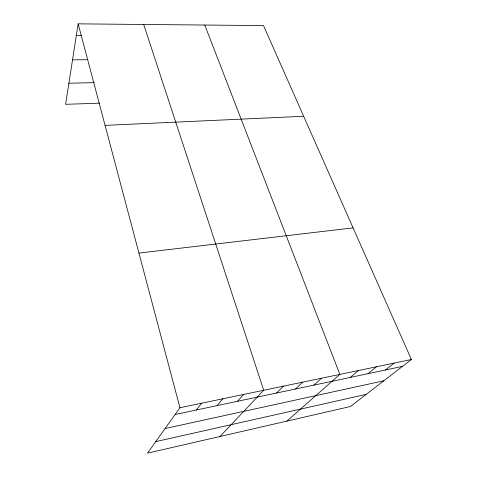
<?xml version="1.0" encoding="UTF-8"?>
<svg xmlns="http://www.w3.org/2000/svg" width="477" height="477" viewBox="0 0 477 477"><rect width="100%" height="100%" fill="white"/><g stroke="black" fill="none" stroke-linecap="round" stroke-linejoin="round"><path stroke-width="0.72" d="M411.395 359.503L179.936 407.722L147.53 453.15L350.517 406.476L411.395 359.503L263.495 25.585L78.15 23.85L65.605 104.314L99.58 103.169M196.381 409.993L201.652 403.202M217.148 405.599L222.842 398.784M237.427 401.312L243.52 394.479M220.022 436.485L263.703 390.269L143.69 24.464M276.582 393.024L283.416 386.167M295.496 389.023L302.662 382.155M313.979 385.112L321.474 378.237M286.874 421.113L339.857 374.403L204.764 25.037M350.255 377.432L358.364 370.551M368.053 373.67L376.442 366.783M385.458 369.985L394.115 363.098M155.758 441.619L366.217 394.366M165.09 428.537L383.818 380.783M175.107 414.495L402.481 366.384M138.932 253.078L353.093 227.875M105.071 125.379L303.658 116.269M68.891 83.219L94.452 82.646M72.534 59.852L87.798 59.703M76.35 35.411L81.388 35.429M78.15 23.85L179.936 407.722"/></g></svg>
